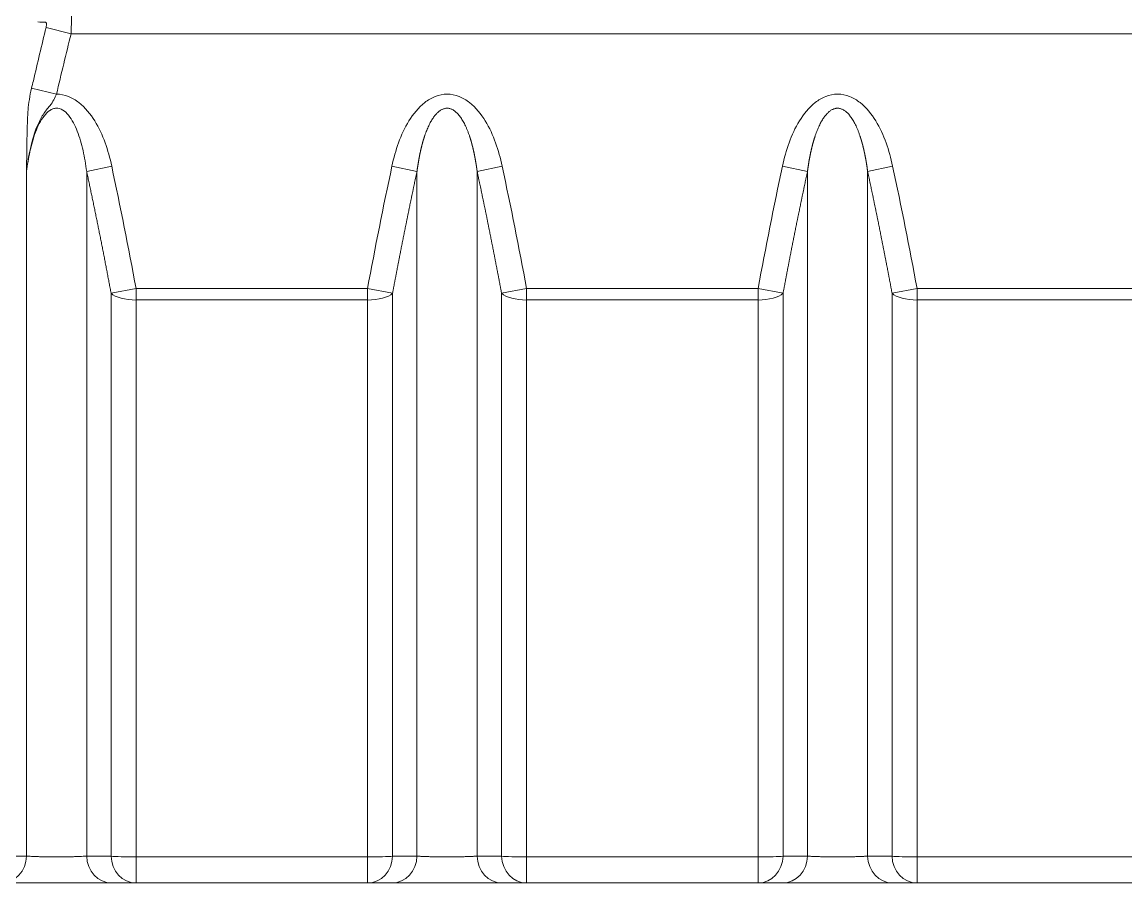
# Model space of a CAD drawing. Header units: millimetres. Extents: x 4664 to 8864, y -38 to 2932.
# Drawn here: x 5181.1 to 5286.5, y 1173.8 to 1256 of the extents above; entities that cross this region are included whole.
import ezdxf

# ---------------------------------------------------------------- set-up
doc = ezdxf.new("R2010")
doc.units = ezdxf.units.MM

msp = doc.modelspace()

# ---------------------------------------------------------------- linework, layer by layer
at = {"lineweight": 5}
for p, q in [((5185.79, 1254.92), (5183.4, 1255.51)), ((5185.79, 1254.92), (5481.4, 1254.92)), ((5184.4, 1249.15), (5182.01, 1249.71)), ((5187.28, 1241.77), (5189.67, 1242.28)), ((5218.83, 1241.77), (5216.44, 1242.28)), ((5224.58, 1241.77), (5226.96, 1242.28)), ((5256.13, 1241.77), (5253.74, 1242.28)), ((5261.87, 1241.77), (5264.26, 1242.28)), ((5181.53, 1241.77), (5181.53, 1176.34)), ((5187.28, 1241.77), (5187.28, 1176.34)), ((5218.83, 1241.77), (5218.83, 1176.34)), ((5224.58, 1241.77), (5224.58, 1176.34)), ((5256.13, 1241.77), (5256.13, 1176.34)), ((5261.87, 1241.77), (5261.87, 1176.34)), ((5189.61, 1230.13), (5192, 1230.57)), ((5192, 1230.57), (5214.11, 1230.57)), ((5192, 1173.77), (5192, 1230.57)), ((5216.5, 1230.13), (5214.11, 1230.57)), ((5214.11, 1173.77), (5214.11, 1230.57)), ((5226.91, 1230.13), (5229.3, 1230.57)), ((5229.3, 1230.57), (5251.41, 1230.57)), ((5229.3, 1173.77), (5229.3, 1230.57)), ((5253.8, 1230.13), (5251.41, 1230.57)), ((5251.41, 1173.77), (5251.41, 1230.57)), ((5264.2, 1230.13), (5266.59, 1230.57)), ((5266.59, 1230.57), (5288.7, 1230.57)), ((5266.59, 1173.77), (5266.59, 1230.57)), ((5189.61, 1230.13), (5189.61, 1176.33)), ((5214.11, 1229.48), (5192, 1229.48)), ((5216.5, 1230.13), (5216.5, 1176.33)), ((5226.91, 1176.33), (5226.91, 1230.13)), ((5251.41, 1229.48), (5229.3, 1229.48)), ((5253.8, 1230.13), (5253.8, 1176.33)), ((5264.2, 1176.33), (5264.2, 1230.13)), ((5288.7, 1229.48), (5266.59, 1229.48)), ((5192, 1176.26), (5214.11, 1176.26)), ((5229.3, 1176.26), (5251.41, 1176.26)), ((5266.59, 1176.26), (5288.7, 1176.26)), ((5107.64, 1173.77), (5559.55, 1173.77))]:
    msp.add_line(p, q, dxfattribs=at)
for centre, major_axis, ratio, start_param, end_param in [((5192, 1230.57), (2.61, 0), 0.419004, 3.557424, 4.712389), ((5214.11, 1230.57), (-2.61, 0), 0.419004, 1.570796, 2.725761), ((5229.3, 1230.57), (-2.61, 0), 0.419004, 0.415831, 1.570796), ((5251.41, 1230.57), (-2.61, 0), 0.419004, 1.570796, 2.725761), ((5266.59, 1230.57), (-2.61, 0), 0.419004, 0.415831, 1.570796), ((5179.14, 1176.38), (0, 2.61), 0.914939, 3.141593, 4.693784), ((5189.67, 1176.38), (0, 2.61), 0.914939, 1.589402, 3.141593), ((5192, 1176.38), (2.61, 0), 0.047721, 3.557424, 4.712389), ((5192, 1176.38), (0, 2.61), 0.914951, 1.590075, 3.141593), ((5214.11, 1176.38), (-2.61, 0), 0.047721, 1.570796, 2.725761), ((5214.11, 1176.38), (0, 2.61), 0.914951, 3.141593, 4.693111), ((5216.44, 1176.38), (0, 2.61), 0.914939, 3.141593, 4.693784), ((5226.96, 1176.38), (0, 2.61), 0.914939, 1.589402, 3.141593), ((5229.3, 1176.38), (-2.61, 0), 0.047721, 0.415831, 1.570796), ((5229.3, 1176.38), (0, 2.61), 0.914951, 1.590075, 3.141593), ((5251.41, 1176.38), (-2.61, 0), 0.047721, 1.570796, 2.725761), ((5251.41, 1176.38), (0, 2.61), 0.914951, 3.141593, 4.693111), ((5253.74, 1176.38), (0, 2.61), 0.914939, 3.141593, 4.693784), ((5264.26, 1176.38), (0, 2.61), 0.914939, 1.589402, 3.141593), ((5266.59, 1176.38), (-2.61, 0), 0.047721, 0.415831, 1.570796), ((5266.59, 1176.38), (0, 2.61), 0.914951, 1.590075, 3.141593)]:
    msp.add_ellipse(centre, major_axis=major_axis, ratio=ratio, start_param=start_param, end_param=end_param, dxfattribs=at)
for points, knots in [([(5185.79, 1254.92), (5185.81, 1255.33), (5185.82, 1255.75), (5185.83, 1256.51), (5185.83, 1256.87), (5185.82, 1257.31), (5185.82, 1257.44), (5185.81, 1257.66), (5185.8, 1257.76), (5185.77, 1257.98), (5185.75, 1258.06), (5185.73, 1258.06)], [0, 0, 0, 0, 0.25, 0.25, 0.5, 0.5, 0.625, 0.625, 0.75, 0.75, 1, 1, 1, 1]), ([(5183.34, 1256.04), (5183.36, 1256.04), (5183.38, 1256.03), (5183.41, 1255.99), (5183.42, 1255.96), (5183.44, 1255.89), (5183.44, 1255.84), (5183.44, 1255.75), (5183.43, 1255.7), (5183.42, 1255.6), (5183.41, 1255.56), (5183.4, 1255.51)], [0, 0, 0, 0, 0.217759, 0.217759, 0.436972, 0.436972, 0.642727, 0.642727, 0.837259, 0.837259, 1, 1, 1, 1]), ([(5183.4, 1255.51), (5182.99, 1253.82), (5182.58, 1252.13), (5182.13, 1250.19), (5182.07, 1249.95), (5182.01, 1249.71)], [0, 0, 0, 0, 0.875371, 0.875371, 1, 1, 1, 1]), ([(5182.01, 1249.71), (5181.93, 1249.35), (5181.86, 1249), (5181.75, 1248.3), (5181.71, 1247.95), (5181.67, 1247.44), (5181.66, 1247.27), (5181.64, 1246.94), (5181.63, 1246.77), (5181.61, 1246.28), (5181.6, 1245.96), (5181.58, 1244.99), (5181.57, 1244.35), (5181.55, 1243.06), (5181.54, 1242.41), (5181.53, 1241.77)], [0, 0, 0, 0, 0.125, 0.125, 0.25, 0.25, 0.3125, 0.3125, 0.375, 0.375, 0.5, 0.5, 0.75, 0.75, 1, 1, 1, 1]), ([(5181.53, 1241.77), (5181.62, 1242.5), (5181.74, 1243.24), (5182.07, 1244.7), (5182.28, 1245.44), (5182.73, 1246.51), (5182.91, 1246.86), (5183.22, 1247.35), (5183.33, 1247.5), (5183.55, 1247.78), (5183.66, 1247.91), (5183.93, 1248.25), (5184.04, 1248.43), (5184.24, 1248.79), (5184.32, 1248.97), (5184.4, 1249.15)], [0, 0, 0, 0, 0.25, 0.25, 0.5, 0.5, 0.625, 0.625, 0.6875, 0.6875, 0.75, 0.75, 0.875, 0.875, 1, 1, 1, 1]), ([(5189.67, 1242.28), (5189.51, 1243.03), (5189.3, 1243.78), (5188.78, 1245.23), (5188.45, 1245.94), (5187.65, 1247.25), (5187.15, 1247.87), (5186.24, 1248.58), (5185.9, 1248.79), (5185.18, 1249.07), (5184.79, 1249.15), (5184.4, 1249.15)], [0, 0, 0, 0, 0.25, 0.25, 0.5, 0.5, 0.75, 0.75, 0.875, 0.875, 1, 1, 1, 1]), ([(5216.44, 1242.28), (5216.6, 1243.03), (5216.81, 1243.78), (5217.33, 1245.23), (5217.66, 1245.94), (5218.46, 1247.25), (5218.96, 1247.87), (5219.87, 1248.59), (5220.21, 1248.79), (5220.94, 1249.07), (5221.33, 1249.15), (5222.1, 1249.15), (5222.49, 1249.07), (5223.21, 1248.78), (5223.55, 1248.58), (5224.45, 1247.87), (5224.95, 1247.25), (5225.76, 1245.93), (5226.08, 1245.22), (5226.6, 1243.77), (5226.8, 1243.03), (5226.96, 1242.28)], [0, 0, 0, 0, 0.125, 0.125, 0.25, 0.25, 0.375, 0.375, 0.4375, 0.4375, 0.5, 0.5, 0.5625, 0.5625, 0.625, 0.625, 0.75, 0.75, 0.875, 0.875, 1, 1, 1, 1]), ([(5253.74, 1242.28), (5253.9, 1243.03), (5254.1, 1243.78), (5254.63, 1245.23), (5254.95, 1245.94), (5255.76, 1247.25), (5256.26, 1247.87), (5257.17, 1248.59), (5257.51, 1248.79), (5258.23, 1249.07), (5258.62, 1249.15), (5259.4, 1249.15), (5259.79, 1249.07), (5260.51, 1248.78), (5260.85, 1248.58), (5261.75, 1247.87), (5262.24, 1247.25), (5263.05, 1245.93), (5263.37, 1245.22), (5263.9, 1243.77), (5264.1, 1243.03), (5264.26, 1242.28)], [0, 0, 0, 0, 0.125, 0.125, 0.25, 0.25, 0.375, 0.375, 0.4375, 0.4375, 0.5, 0.5, 0.5625, 0.5625, 0.625, 0.625, 0.75, 0.75, 0.875, 0.875, 1, 1, 1, 1]), ([(5181.53, 1241.77), (5181.62, 1242.41), (5181.72, 1243.04), (5181.93, 1243.97), (5182.01, 1244.29), (5182.18, 1244.91), (5182.28, 1245.22), (5182.5, 1245.8), (5182.62, 1246.08), (5182.89, 1246.61), (5183.04, 1246.85), (5183.37, 1247.27), (5183.55, 1247.46), (5183.85, 1247.65), (5183.95, 1247.7), (5184.16, 1247.78), (5184.26, 1247.8), (5184.58, 1247.81), (5184.8, 1247.75), (5185.2, 1247.51), (5185.38, 1247.34), (5185.72, 1246.92), (5185.87, 1246.68), (5186.15, 1246.17), (5186.27, 1245.89), (5186.61, 1245.02), (5186.79, 1244.4), (5187.08, 1243.11), (5187.19, 1242.45), (5187.28, 1241.77)], [0, 0, 0, 0, 0.119753, 0.119753, 0.182628, 0.182628, 0.245503, 0.245503, 0.308377, 0.308377, 0.371252, 0.371252, 0.434127, 0.434127, 0.465564, 0.465564, 0.497002, 0.497002, 0.559876, 0.559876, 0.622751, 0.622751, 0.685626, 0.685626, 0.748501, 0.748501, 0.87425, 0.87425, 1, 1, 1, 1]), ([(5224.58, 1241.77), (5224.57, 1241.78), (5224.57, 1241.8), (5224.57, 1241.84), (5224.56, 1241.87), (5224.56, 1241.91), (5224.55, 1241.94), (5224.55, 1241.98), (5224.54, 1242.01), (5224.54, 1242.05), (5224.53, 1242.08), (5224.53, 1242.11), (5224.52, 1242.15), (5224.52, 1242.18), (5224.51, 1242.22), (5224.51, 1242.25), (5224.5, 1242.28), (5224.5, 1242.32), (5224.49, 1242.35), (5224.49, 1242.38), (5224.48, 1242.42), (5224.48, 1242.45), (5224.47, 1242.48), (5224.47, 1242.51), (5224.46, 1242.55), (5224.46, 1242.58), (5224.45, 1242.61), (5224.45, 1242.65), (5224.44, 1242.68), (5224.43, 1242.71), (5224.43, 1242.74), (5224.42, 1242.77), (5224.42, 1242.81), (5224.41, 1242.84), (5224.41, 1242.87), (5224.4, 1242.9), (5224.4, 1242.93), (5224.39, 1242.96), (5224.38, 1243), (5224.38, 1243.03), (5224.37, 1243.06), (5224.37, 1243.09), (5224.36, 1243.12), (5224.35, 1243.15), (5224.35, 1243.18), (5224.34, 1243.21), (5224.34, 1243.24), (5224.33, 1243.27), (5224.32, 1243.3), (5224.32, 1243.33), (5224.31, 1243.36), (5224.31, 1243.39), (5224.3, 1243.42), (5224.29, 1243.45), (5224.29, 1243.48), (5224.28, 1243.51), (5224.28, 1243.54), (5224.27, 1243.57), (5224.26, 1243.6), (5224.26, 1243.63), (5224.25, 1243.66), (5224.24, 1243.69), (5224.24, 1243.71), (5224.23, 1243.74), (5224.23, 1243.77), (5224.22, 1243.8), (5224.21, 1243.83), (5224.21, 1243.86), (5224.2, 1243.88), (5224.19, 1243.91), (5224.19, 1243.94), (5224.18, 1243.97), (5224.17, 1244), (5224.17, 1244.02), (5224.16, 1244.05), (5224.15, 1244.08), (5224.15, 1244.1), (5224.14, 1244.13), (5224.13, 1244.16), (5224.13, 1244.19), (5224.12, 1244.21), (5224.11, 1244.24), (5224.11, 1244.27), (5224.1, 1244.29), (5224.09, 1244.32), (5224.08, 1244.34), (5224.08, 1244.37), (5224.07, 1244.4), (5224.06, 1244.42), (5224.06, 1244.45), (5224.05, 1244.47), (5224.04, 1244.5), (5224.04, 1244.53), (5224.03, 1244.55), (5224.02, 1244.58), (5224.01, 1244.6), (5224.01, 1244.63), (5224, 1244.65), (5223.99, 1244.68), (5223.99, 1244.7), (5223.98, 1244.73), (5223.97, 1244.75), (5223.96, 1244.77), (5223.96, 1244.8), (5223.95, 1244.82), (5223.94, 1244.85), (5223.93, 1244.87), (5223.93, 1244.89), (5223.92, 1244.92), (5223.91, 1244.94), (5223.91, 1244.97), (5223.9, 1244.99), (5223.89, 1245.01), (5223.88, 1245.04), (5223.88, 1245.06), (5223.87, 1245.08), (5223.86, 1245.1), (5223.85, 1245.13), (5223.85, 1245.15), (5223.84, 1245.17), (5223.8, 1245.28), (5223.73, 1245.47), (5223.63, 1245.74), (5223.52, 1245.99), (5223.42, 1246.22), (5223.3, 1246.44), (5223.19, 1246.64), (5223.07, 1246.83), (5222.95, 1246.99), (5222.83, 1247.15), (5222.71, 1247.29), (5222.59, 1247.41), (5222.46, 1247.51), (5222.34, 1247.6), (5222.21, 1247.68), (5222.08, 1247.73), (5221.96, 1247.77), (5221.83, 1247.8), (5221.7, 1247.81), (5221.59, 1247.8), (5221.47, 1247.78), (5221.36, 1247.74), (5221.24, 1247.7), (5221.13, 1247.64), (5221.01, 1247.57), (5220.9, 1247.48), (5220.79, 1247.38), (5220.68, 1247.27), (5220.57, 1247.15), (5220.46, 1247.01), (5220.36, 1246.86), (5220.25, 1246.7), (5220.15, 1246.52), (5220.05, 1246.33), (5219.95, 1246.13), (5219.85, 1245.91), (5219.75, 1245.69), (5219.66, 1245.45), (5219.6, 1245.27), (5219.56, 1245.16), (5219.55, 1245.11), (5219.53, 1245.07), (5219.52, 1245.03), (5219.51, 1244.99), (5219.49, 1244.95), (5219.48, 1244.91), (5219.47, 1244.86), (5219.45, 1244.82), (5219.44, 1244.77), (5219.43, 1244.73), (5219.42, 1244.69), (5219.4, 1244.64), (5219.39, 1244.6), (5219.38, 1244.55), (5219.36, 1244.51), (5219.35, 1244.46), (5219.34, 1244.41), (5219.33, 1244.37), (5219.31, 1244.32), (5219.3, 1244.27), (5219.29, 1244.22), (5219.28, 1244.17), (5219.26, 1244.13), (5219.25, 1244.08), (5219.24, 1244.03), (5219.23, 1243.98), (5219.22, 1243.93), (5219.2, 1243.88), (5219.19, 1243.83), (5219.18, 1243.78), (5219.17, 1243.72), (5219.16, 1243.67), (5219.15, 1243.62), (5219.14, 1243.57), (5219.12, 1243.51), (5219.11, 1243.46), (5219.1, 1243.41), (5219.09, 1243.35), (5219.08, 1243.3), (5219.07, 1243.24), (5219.06, 1243.19), (5219.05, 1243.13), (5219.04, 1243.08), (5219.03, 1243.02), (5219.02, 1242.97), (5219.01, 1242.91), (5219, 1242.85), (5218.99, 1242.8), (5218.98, 1242.74), (5218.97, 1242.68), (5218.96, 1242.62), (5218.95, 1242.56), (5218.94, 1242.5), (5218.93, 1242.44), (5218.92, 1242.38), (5218.91, 1242.32), (5218.9, 1242.26), (5218.89, 1242.2), (5218.88, 1242.14), (5218.87, 1242.08), (5218.86, 1242.02), (5218.85, 1241.96), (5218.85, 1241.89), (5218.84, 1241.83), (5218.83, 1241.79), (5218.83, 1241.77)], [0, 0, 0, 0, 0.002514, 0.005021, 0.00752, 0.010013, 0.012498, 0.014977, 0.017448, 0.019913, 0.02237, 0.02482, 0.027263, 0.029699, 0.032128, 0.03455, 0.036964, 0.039372, 0.041773, 0.044166, 0.046552, 0.048932, 0.051304, 0.053669, 0.056027, 0.058378, 0.060722, 0.063059, 0.065389, 0.067711, 0.070027, 0.072336, 0.074637, 0.076931, 0.079219, 0.081499, 0.083772, 0.086038, 0.088297, 0.090549, 0.092794, 0.095031, 0.097262, 0.099486, 0.101702, 0.103912, 0.106114, 0.108309, 0.110498, 0.112679, 0.114853, 0.11702, 0.11918, 0.121333, 0.123478, 0.125617, 0.127749, 0.129873, 0.131991, 0.134101, 0.136205, 0.138301, 0.14039, 0.142473, 0.144548, 0.146616, 0.148677, 0.150731, 0.152778, 0.154818, 0.15685, 0.158876, 0.160895, 0.162906, 0.164911, 0.166909, 0.168899, 0.170883, 0.172859, 0.174828, 0.176791, 0.178746, 0.180694, 0.182635, 0.18457, 0.186497, 0.188417, 0.19033, 0.192236, 0.194135, 0.196027, 0.197912, 0.19979, 0.201661, 0.203525, 0.205382, 0.207231, 0.209074, 0.21091, 0.212739, 0.214561, 0.216376, 0.218183, 0.219984, 0.221778, 0.223565, 0.225345, 0.227118, 0.228883, 0.230642, 0.232394, 0.234139, 0.235877, 0.237608, 0.239332, 0.241049, 0.242759, 0.244462, 0.246158, 0.247847, 0.249529, 0.270675, 0.290846, 0.310051, 0.328303, 0.345614, 0.362001, 0.377483, 0.392086, 0.405836, 0.41877, 0.430929, 0.442364, 0.453136, 0.463321, 0.473004, 0.48229, 0.491292, 0.50014, 0.50808, 0.516138, 0.524408, 0.532974, 0.541916, 0.5513, 0.561186, 0.571624, 0.582656, 0.594318, 0.60664, 0.619647, 0.633362, 0.647801, 0.66298, 0.678912, 0.695608, 0.713077, 0.731328, 0.750365, 0.753403, 0.756464, 0.759548, 0.762654, 0.765783, 0.768934, 0.772108, 0.775306, 0.778525, 0.781768, 0.785034, 0.788322, 0.791633, 0.794967, 0.798324, 0.801703, 0.805106, 0.808531, 0.81198, 0.815451, 0.818945, 0.822462, 0.826003, 0.829566, 0.833151, 0.83676, 0.840392, 0.844047, 0.847725, 0.851426, 0.85515, 0.858897, 0.862666, 0.866459, 0.870275, 0.874114, 0.877976, 0.881861, 0.885769, 0.8897, 0.893654, 0.897631, 0.901631, 0.905654, 0.909701, 0.91377, 0.917862, 0.921978, 0.926116, 0.930278, 0.934462, 0.93867, 0.942901, 0.947155, 0.951432, 0.955732, 0.960055, 0.964401, 0.96877, 0.973162, 0.977577, 0.982016, 0.986477, 0.990962, 0.995469, 1, 1, 1, 1]), ([(5261.87, 1241.77), (5261.87, 1241.78), (5261.87, 1241.8), (5261.86, 1241.84), (5261.86, 1241.87), (5261.85, 1241.91), (5261.85, 1241.94), (5261.84, 1241.98), (5261.84, 1242.01), (5261.84, 1242.05), (5261.83, 1242.08), (5261.83, 1242.11), (5261.82, 1242.15), (5261.82, 1242.18), (5261.81, 1242.22), (5261.81, 1242.25), (5261.8, 1242.28), (5261.8, 1242.32), (5261.79, 1242.35), (5261.78, 1242.38), (5261.78, 1242.42), (5261.77, 1242.45), (5261.77, 1242.48), (5261.76, 1242.51), (5261.76, 1242.55), (5261.75, 1242.58), (5261.75, 1242.61), (5261.74, 1242.65), (5261.74, 1242.68), (5261.73, 1242.71), (5261.73, 1242.74), (5261.72, 1242.77), (5261.72, 1242.81), (5261.71, 1242.84), (5261.7, 1242.87), (5261.7, 1242.9), (5261.69, 1242.93), (5261.69, 1242.96), (5261.68, 1243), (5261.68, 1243.03), (5261.67, 1243.06), (5261.66, 1243.09), (5261.66, 1243.12), (5261.65, 1243.15), (5261.65, 1243.18), (5261.64, 1243.21), (5261.63, 1243.24), (5261.63, 1243.27), (5261.62, 1243.3), (5261.62, 1243.33), (5261.61, 1243.36), (5261.6, 1243.39), (5261.6, 1243.42), (5261.59, 1243.45), (5261.59, 1243.48), (5261.58, 1243.51), (5261.57, 1243.54), (5261.57, 1243.57), (5261.56, 1243.6), (5261.55, 1243.63), (5261.55, 1243.66), (5261.54, 1243.69), (5261.54, 1243.71), (5261.53, 1243.74), (5261.52, 1243.77), (5261.52, 1243.8), (5261.51, 1243.83), (5261.5, 1243.86), (5261.5, 1243.88), (5261.49, 1243.91), (5261.48, 1243.94), (5261.48, 1243.97), (5261.47, 1244), (5261.46, 1244.02), (5261.46, 1244.05), (5261.45, 1244.08), (5261.44, 1244.1), (5261.44, 1244.13), (5261.43, 1244.16), (5261.42, 1244.19), (5261.42, 1244.21), (5261.41, 1244.24), (5261.4, 1244.27), (5261.4, 1244.29), (5261.39, 1244.32), (5261.38, 1244.34), (5261.37, 1244.37), (5261.37, 1244.4), (5261.36, 1244.42), (5261.35, 1244.45), (5261.35, 1244.47), (5261.34, 1244.5), (5261.33, 1244.53), (5261.33, 1244.55), (5261.32, 1244.58), (5261.31, 1244.6), (5261.3, 1244.63), (5261.3, 1244.65), (5261.29, 1244.68), (5261.28, 1244.7), (5261.28, 1244.73), (5261.27, 1244.75), (5261.26, 1244.77), (5261.25, 1244.8), (5261.25, 1244.82), (5261.24, 1244.85), (5261.23, 1244.87), (5261.22, 1244.89), (5261.22, 1244.92), (5261.21, 1244.94), (5261.2, 1244.97), (5261.19, 1244.99), (5261.19, 1245.01), (5261.18, 1245.04), (5261.17, 1245.06), (5261.17, 1245.08), (5261.16, 1245.1), (5261.15, 1245.13), (5261.14, 1245.15), (5261.13, 1245.17), (5261.1, 1245.28), (5261.03, 1245.47), (5260.93, 1245.74), (5260.82, 1245.99), (5260.71, 1246.22), (5260.6, 1246.44), (5260.49, 1246.64), (5260.37, 1246.83), (5260.25, 1246.99), (5260.13, 1247.15), (5260.01, 1247.29), (5259.89, 1247.41), (5259.76, 1247.51), (5259.64, 1247.6), (5259.51, 1247.68), (5259.38, 1247.73), (5259.25, 1247.77), (5259.13, 1247.8), (5259, 1247.81), (5258.88, 1247.8), (5258.77, 1247.78), (5258.65, 1247.74), (5258.54, 1247.7), (5258.43, 1247.64), (5258.31, 1247.57), (5258.2, 1247.48), (5258.09, 1247.38), (5257.98, 1247.27), (5257.87, 1247.15), (5257.76, 1247.01), (5257.65, 1246.86), (5257.55, 1246.7), (5257.44, 1246.52), (5257.34, 1246.33), (5257.24, 1246.13), (5257.15, 1245.91), (5257.05, 1245.69), (5256.96, 1245.45), (5256.9, 1245.27), (5256.86, 1245.16), (5256.85, 1245.11), (5256.83, 1245.07), (5256.82, 1245.03), (5256.81, 1244.99), (5256.79, 1244.95), (5256.78, 1244.91), (5256.77, 1244.86), (5256.75, 1244.82), (5256.74, 1244.77), (5256.73, 1244.73), (5256.71, 1244.69), (5256.7, 1244.64), (5256.69, 1244.6), (5256.67, 1244.55), (5256.66, 1244.51), (5256.65, 1244.46), (5256.64, 1244.41), (5256.62, 1244.37), (5256.61, 1244.32), (5256.6, 1244.27), (5256.59, 1244.22), (5256.57, 1244.17), (5256.56, 1244.13), (5256.55, 1244.08), (5256.54, 1244.03), (5256.53, 1243.98), (5256.51, 1243.93), (5256.5, 1243.88), (5256.49, 1243.83), (5256.48, 1243.78), (5256.47, 1243.72), (5256.46, 1243.67), (5256.44, 1243.62), (5256.43, 1243.57), (5256.42, 1243.51), (5256.41, 1243.46), (5256.4, 1243.41), (5256.39, 1243.35), (5256.38, 1243.3), (5256.37, 1243.24), (5256.36, 1243.19), (5256.34, 1243.13), (5256.33, 1243.08), (5256.32, 1243.02), (5256.31, 1242.97), (5256.3, 1242.91), (5256.29, 1242.85), (5256.28, 1242.8), (5256.27, 1242.74), (5256.26, 1242.68), (5256.25, 1242.62), (5256.24, 1242.56), (5256.23, 1242.5), (5256.22, 1242.44), (5256.22, 1242.38), (5256.21, 1242.32), (5256.2, 1242.26), (5256.19, 1242.2), (5256.18, 1242.14), (5256.17, 1242.08), (5256.16, 1242.02), (5256.15, 1241.96), (5256.14, 1241.89), (5256.14, 1241.83), (5256.13, 1241.79), (5256.13, 1241.77)], [0, 0, 0, 0, 0.002514, 0.005021, 0.00752, 0.010013, 0.012498, 0.014977, 0.017448, 0.019913, 0.02237, 0.02482, 0.027263, 0.029699, 0.032128, 0.03455, 0.036964, 0.039372, 0.041773, 0.044166, 0.046552, 0.048932, 0.051304, 0.053669, 0.056027, 0.058378, 0.060722, 0.063059, 0.065389, 0.067711, 0.070027, 0.072336, 0.074637, 0.076931, 0.079219, 0.081499, 0.083772, 0.086038, 0.088297, 0.090549, 0.092794, 0.095031, 0.097262, 0.099486, 0.101702, 0.103912, 0.106114, 0.108309, 0.110498, 0.112679, 0.114853, 0.11702, 0.11918, 0.121333, 0.123478, 0.125617, 0.127749, 0.129873, 0.131991, 0.134101, 0.136205, 0.138301, 0.14039, 0.142473, 0.144548, 0.146616, 0.148677, 0.150731, 0.152778, 0.154818, 0.15685, 0.158876, 0.160895, 0.162906, 0.164911, 0.166909, 0.168899, 0.170883, 0.172859, 0.174828, 0.176791, 0.178746, 0.180694, 0.182635, 0.18457, 0.186497, 0.188417, 0.19033, 0.192236, 0.194135, 0.196027, 0.197912, 0.19979, 0.201661, 0.203525, 0.205382, 0.207231, 0.209074, 0.21091, 0.212739, 0.214561, 0.216376, 0.218183, 0.219984, 0.221778, 0.223565, 0.225345, 0.227118, 0.228883, 0.230642, 0.232394, 0.234139, 0.235877, 0.237608, 0.239332, 0.241049, 0.242759, 0.244462, 0.246158, 0.247847, 0.249529, 0.270675, 0.290846, 0.310051, 0.328303, 0.345614, 0.362001, 0.377483, 0.392086, 0.405836, 0.41877, 0.430929, 0.442364, 0.453136, 0.463321, 0.473004, 0.48229, 0.491292, 0.50014, 0.50808, 0.516138, 0.524408, 0.532974, 0.541916, 0.5513, 0.561186, 0.571624, 0.582656, 0.594318, 0.60664, 0.619647, 0.633362, 0.647801, 0.66298, 0.678912, 0.695608, 0.713077, 0.731328, 0.750365, 0.753403, 0.756464, 0.759548, 0.762654, 0.765783, 0.768934, 0.772108, 0.775306, 0.778525, 0.781768, 0.785034, 0.788322, 0.791633, 0.794967, 0.798324, 0.801703, 0.805106, 0.808531, 0.81198, 0.815451, 0.818945, 0.822462, 0.826003, 0.829566, 0.833151, 0.83676, 0.840392, 0.844047, 0.847725, 0.851426, 0.85515, 0.858897, 0.862666, 0.866459, 0.870275, 0.874114, 0.877976, 0.881861, 0.885769, 0.8897, 0.893654, 0.897631, 0.901631, 0.905654, 0.909701, 0.91377, 0.917862, 0.921978, 0.926116, 0.930278, 0.934462, 0.93867, 0.942901, 0.947155, 0.951432, 0.955732, 0.960055, 0.964401, 0.96877, 0.973162, 0.977577, 0.982016, 0.986477, 0.990962, 0.995469, 1, 1, 1, 1]), ([(5218.83, 1241.77), (5218.82, 1241.72), (5218.8, 1241.63), (5218.77, 1241.49), (5218.74, 1241.35), (5218.71, 1241.21), (5218.68, 1241.08), (5218.65, 1240.94), (5218.62, 1240.8), (5218.59, 1240.66), (5218.57, 1240.52), (5218.54, 1240.39), (5218.51, 1240.25), (5218.48, 1240.11), (5218.45, 1239.97), (5218.42, 1239.83), (5218.39, 1239.7), (5218.36, 1239.56), (5218.33, 1239.42), (5218.31, 1239.28), (5218.28, 1239.14), (5218.25, 1239.01), (5218.22, 1238.87), (5218.19, 1238.73), (5218.16, 1238.59), (5218.13, 1238.46), (5218.11, 1238.32), (5218.08, 1238.18), (5218.05, 1238.04), (5218.02, 1237.91), (5217.99, 1237.77), (5217.96, 1237.63), (5217.94, 1237.5), (5217.91, 1237.36), (5217.88, 1237.22), (5217.85, 1237.08), (5217.83, 1236.95), (5217.8, 1236.81), (5217.77, 1236.67), (5217.74, 1236.54), (5217.71, 1236.4), (5217.69, 1236.26), (5217.66, 1236.12), (5217.63, 1235.99), (5217.6, 1235.85), (5217.58, 1235.71), (5217.55, 1235.58), (5217.52, 1235.44), (5217.5, 1235.3), (5217.47, 1235.17), (5217.44, 1235.03), (5217.41, 1234.89), (5217.39, 1234.76), (5217.36, 1234.62), (5217.33, 1234.48), (5217.31, 1234.35), (5217.28, 1234.21), (5217.25, 1234.07), (5217.23, 1233.94), (5217.2, 1233.8), (5217.17, 1233.67), (5217.15, 1233.53), (5217.12, 1233.39), (5217.09, 1233.26), (5217.07, 1233.12), (5217.04, 1232.98), (5217.01, 1232.85), (5216.99, 1232.71), (5216.96, 1232.58), (5216.94, 1232.44), (5216.91, 1232.3), (5216.88, 1232.17), (5216.86, 1232.03), (5216.83, 1231.9), (5216.81, 1231.76), (5216.78, 1231.62), (5216.75, 1231.49), (5216.73, 1231.35), (5216.7, 1231.22), (5216.68, 1231.08), (5216.65, 1230.94), (5216.63, 1230.81), (5216.6, 1230.67), (5216.58, 1230.54), (5216.55, 1230.4), (5216.52, 1230.27), (5216.51, 1230.18), (5216.5, 1230.13)], [0, 0, 0, 0, 0.011921, 0.023839, 0.035752, 0.047661, 0.059566, 0.071468, 0.083365, 0.095258, 0.107147, 0.119033, 0.130914, 0.142792, 0.154665, 0.166535, 0.178401, 0.190263, 0.202121, 0.213975, 0.225826, 0.237672, 0.249515, 0.261354, 0.273189, 0.28502, 0.296847, 0.308671, 0.320491, 0.332307, 0.34412, 0.355928, 0.367733, 0.379535, 0.391332, 0.403126, 0.414916, 0.426703, 0.438486, 0.450265, 0.462041, 0.473813, 0.485581, 0.497346, 0.509107, 0.520865, 0.532619, 0.54437, 0.556117, 0.56786, 0.5796, 0.591337, 0.60307, 0.614799, 0.626525, 0.638248, 0.649967, 0.661683, 0.673395, 0.685104, 0.69681, 0.708512, 0.720211, 0.731906, 0.743598, 0.755287, 0.766972, 0.778654, 0.790333, 0.802008, 0.813681, 0.825349, 0.837015, 0.848678, 0.860337, 0.871993, 0.883646, 0.895295, 0.906942, 0.918585, 0.930225, 0.941862, 0.953496, 0.965126, 0.976754, 0.988379, 1, 1, 1, 1]), ([(5226.91, 1230.13), (5226.9, 1230.18), (5226.88, 1230.27), (5226.86, 1230.4), (5226.83, 1230.54), (5226.8, 1230.67), (5226.78, 1230.81), (5226.75, 1230.94), (5226.73, 1231.08), (5226.7, 1231.22), (5226.68, 1231.35), (5226.65, 1231.49), (5226.63, 1231.62), (5226.6, 1231.76), (5226.57, 1231.9), (5226.55, 1232.03), (5226.52, 1232.17), (5226.5, 1232.3), (5226.47, 1232.44), (5226.44, 1232.58), (5226.42, 1232.71), (5226.39, 1232.85), (5226.36, 1232.98), (5226.34, 1233.12), (5226.31, 1233.26), (5226.29, 1233.39), (5226.26, 1233.53), (5226.23, 1233.67), (5226.21, 1233.8), (5226.18, 1233.94), (5226.15, 1234.07), (5226.13, 1234.21), (5226.1, 1234.35), (5226.07, 1234.48), (5226.05, 1234.62), (5226.02, 1234.76), (5225.99, 1234.89), (5225.96, 1235.03), (5225.94, 1235.17), (5225.91, 1235.3), (5225.88, 1235.44), (5225.86, 1235.58), (5225.83, 1235.71), (5225.8, 1235.85), (5225.77, 1235.99), (5225.75, 1236.12), (5225.72, 1236.26), (5225.69, 1236.4), (5225.66, 1236.54), (5225.64, 1236.67), (5225.61, 1236.81), (5225.58, 1236.95), (5225.55, 1237.08), (5225.52, 1237.22), (5225.5, 1237.36), (5225.47, 1237.5), (5225.44, 1237.63), (5225.41, 1237.77), (5225.38, 1237.91), (5225.36, 1238.04), (5225.33, 1238.18), (5225.3, 1238.32), (5225.27, 1238.46), (5225.24, 1238.59), (5225.21, 1238.73), (5225.19, 1238.87), (5225.16, 1239.01), (5225.13, 1239.14), (5225.1, 1239.28), (5225.07, 1239.42), (5225.04, 1239.56), (5225.01, 1239.7), (5224.99, 1239.83), (5224.96, 1239.97), (5224.93, 1240.11), (5224.9, 1240.25), (5224.87, 1240.39), (5224.84, 1240.52), (5224.81, 1240.66), (5224.78, 1240.8), (5224.75, 1240.94), (5224.72, 1241.08), (5224.69, 1241.21), (5224.66, 1241.35), (5224.63, 1241.49), (5224.61, 1241.63), (5224.59, 1241.72), (5224.58, 1241.77)], [0, 0, 0, 0, 0.011621, 0.023246, 0.034874, 0.046504, 0.058138, 0.069775, 0.081415, 0.093058, 0.104705, 0.116354, 0.128007, 0.139663, 0.151322, 0.162985, 0.174651, 0.186319, 0.197992, 0.209667, 0.221346, 0.233028, 0.244713, 0.256402, 0.268094, 0.279789, 0.291488, 0.30319, 0.314896, 0.326605, 0.338317, 0.350033, 0.361752, 0.373475, 0.385201, 0.39693, 0.408663, 0.4204, 0.43214, 0.443883, 0.45563, 0.467381, 0.479135, 0.490893, 0.502654, 0.514419, 0.526187, 0.537959, 0.549735, 0.561514, 0.573297, 0.585084, 0.596874, 0.608668, 0.620465, 0.632267, 0.644072, 0.65588, 0.667693, 0.679509, 0.691329, 0.703153, 0.71498, 0.726811, 0.738646, 0.750485, 0.762328, 0.774174, 0.786025, 0.797879, 0.809737, 0.821599, 0.833465, 0.845335, 0.857208, 0.869086, 0.880967, 0.892853, 0.904742, 0.916635, 0.928532, 0.940434, 0.952339, 0.964248, 0.976161, 0.988079, 1, 1, 1, 1]), ([(5256.13, 1241.77), (5256.12, 1241.72), (5256.1, 1241.63), (5256.07, 1241.49), (5256.04, 1241.35), (5256.01, 1241.21), (5255.98, 1241.08), (5255.95, 1240.94), (5255.92, 1240.8), (5255.89, 1240.66), (5255.86, 1240.52), (5255.83, 1240.39), (5255.8, 1240.25), (5255.78, 1240.11), (5255.75, 1239.97), (5255.72, 1239.83), (5255.69, 1239.7), (5255.66, 1239.56), (5255.63, 1239.42), (5255.6, 1239.28), (5255.57, 1239.14), (5255.55, 1239.01), (5255.52, 1238.87), (5255.49, 1238.73), (5255.46, 1238.59), (5255.43, 1238.46), (5255.4, 1238.32), (5255.37, 1238.18), (5255.35, 1238.04), (5255.32, 1237.91), (5255.29, 1237.77), (5255.26, 1237.63), (5255.23, 1237.5), (5255.21, 1237.36), (5255.18, 1237.22), (5255.15, 1237.08), (5255.12, 1236.95), (5255.09, 1236.81), (5255.07, 1236.67), (5255.04, 1236.54), (5255.01, 1236.4), (5254.98, 1236.26), (5254.96, 1236.12), (5254.93, 1235.99), (5254.9, 1235.85), (5254.87, 1235.71), (5254.85, 1235.58), (5254.82, 1235.44), (5254.79, 1235.3), (5254.77, 1235.17), (5254.74, 1235.03), (5254.71, 1234.89), (5254.68, 1234.76), (5254.66, 1234.62), (5254.63, 1234.48), (5254.6, 1234.35), (5254.58, 1234.21), (5254.55, 1234.07), (5254.52, 1233.94), (5254.5, 1233.8), (5254.47, 1233.67), (5254.44, 1233.53), (5254.42, 1233.39), (5254.39, 1233.26), (5254.36, 1233.12), (5254.34, 1232.98), (5254.31, 1232.85), (5254.29, 1232.71), (5254.26, 1232.58), (5254.23, 1232.44), (5254.21, 1232.3), (5254.18, 1232.17), (5254.15, 1232.03), (5254.13, 1231.9), (5254.1, 1231.76), (5254.08, 1231.62), (5254.05, 1231.49), (5254.03, 1231.35), (5254, 1231.22), (5253.97, 1231.08), (5253.95, 1230.94), (5253.92, 1230.81), (5253.9, 1230.67), (5253.87, 1230.54), (5253.85, 1230.4), (5253.82, 1230.27), (5253.8, 1230.18), (5253.8, 1230.13)], [0, 0, 0, 0, 0.011921, 0.023839, 0.035752, 0.047661, 0.059566, 0.071468, 0.083365, 0.095258, 0.107147, 0.119033, 0.130914, 0.142792, 0.154665, 0.166535, 0.178401, 0.190263, 0.202121, 0.213975, 0.225826, 0.237672, 0.249515, 0.261354, 0.273189, 0.28502, 0.296847, 0.308671, 0.320491, 0.332307, 0.34412, 0.355928, 0.367733, 0.379535, 0.391332, 0.403126, 0.414916, 0.426703, 0.438486, 0.450265, 0.462041, 0.473813, 0.485581, 0.497346, 0.509107, 0.520865, 0.532619, 0.54437, 0.556117, 0.56786, 0.5796, 0.591337, 0.60307, 0.614799, 0.626525, 0.638248, 0.649967, 0.661683, 0.673395, 0.685104, 0.69681, 0.708512, 0.720211, 0.731906, 0.743598, 0.755287, 0.766972, 0.778654, 0.790333, 0.802008, 0.813681, 0.825349, 0.837015, 0.848678, 0.860337, 0.871993, 0.883646, 0.895295, 0.906942, 0.918585, 0.930225, 0.941862, 0.953496, 0.965126, 0.976754, 0.988379, 1, 1, 1, 1]), ([(5264.2, 1230.13), (5264.19, 1230.18), (5264.18, 1230.27), (5264.15, 1230.4), (5264.13, 1230.54), (5264.1, 1230.67), (5264.08, 1230.81), (5264.05, 1230.94), (5264.03, 1231.08), (5264, 1231.22), (5263.97, 1231.35), (5263.95, 1231.49), (5263.92, 1231.62), (5263.9, 1231.76), (5263.87, 1231.9), (5263.84, 1232.03), (5263.82, 1232.17), (5263.79, 1232.3), (5263.77, 1232.44), (5263.74, 1232.58), (5263.71, 1232.71), (5263.69, 1232.85), (5263.66, 1232.98), (5263.64, 1233.12), (5263.61, 1233.26), (5263.58, 1233.39), (5263.56, 1233.53), (5263.53, 1233.67), (5263.5, 1233.8), (5263.48, 1233.94), (5263.45, 1234.07), (5263.42, 1234.21), (5263.4, 1234.35), (5263.37, 1234.48), (5263.34, 1234.62), (5263.32, 1234.76), (5263.29, 1234.89), (5263.26, 1235.03), (5263.23, 1235.17), (5263.21, 1235.3), (5263.18, 1235.44), (5263.15, 1235.58), (5263.13, 1235.71), (5263.1, 1235.85), (5263.07, 1235.99), (5263.04, 1236.12), (5263.02, 1236.26), (5262.99, 1236.4), (5262.96, 1236.54), (5262.93, 1236.67), (5262.91, 1236.81), (5262.88, 1236.95), (5262.85, 1237.08), (5262.82, 1237.22), (5262.79, 1237.36), (5262.77, 1237.5), (5262.74, 1237.63), (5262.71, 1237.77), (5262.68, 1237.91), (5262.65, 1238.04), (5262.63, 1238.18), (5262.6, 1238.32), (5262.57, 1238.46), (5262.54, 1238.59), (5262.51, 1238.73), (5262.48, 1238.87), (5262.45, 1239.01), (5262.43, 1239.14), (5262.4, 1239.28), (5262.37, 1239.42), (5262.34, 1239.56), (5262.31, 1239.7), (5262.28, 1239.83), (5262.25, 1239.97), (5262.22, 1240.11), (5262.2, 1240.25), (5262.17, 1240.39), (5262.14, 1240.52), (5262.11, 1240.66), (5262.08, 1240.8), (5262.05, 1240.94), (5262.02, 1241.08), (5261.99, 1241.21), (5261.96, 1241.35), (5261.93, 1241.49), (5261.9, 1241.63), (5261.88, 1241.72), (5261.87, 1241.77)], [0, 0, 0, 0, 0.011621, 0.023246, 0.034874, 0.046504, 0.058138, 0.069775, 0.081415, 0.093058, 0.104705, 0.116354, 0.128007, 0.139663, 0.151322, 0.162985, 0.174651, 0.186319, 0.197992, 0.209667, 0.221346, 0.233028, 0.244713, 0.256402, 0.268094, 0.279789, 0.291488, 0.30319, 0.314896, 0.326605, 0.338317, 0.350033, 0.361752, 0.373475, 0.385201, 0.39693, 0.408663, 0.4204, 0.43214, 0.443883, 0.45563, 0.467381, 0.479135, 0.490893, 0.502654, 0.514419, 0.526187, 0.537959, 0.549735, 0.561514, 0.573297, 0.585084, 0.596874, 0.608668, 0.620465, 0.632267, 0.644072, 0.65588, 0.667693, 0.679509, 0.691329, 0.703153, 0.71498, 0.726811, 0.738646, 0.750485, 0.762328, 0.774174, 0.786025, 0.797879, 0.809737, 0.821599, 0.833465, 0.845335, 0.857208, 0.869086, 0.880967, 0.892853, 0.904742, 0.916635, 0.928532, 0.940434, 0.952339, 0.964248, 0.976161, 0.988079, 1, 1, 1, 1]), ([(5187.28, 1176.34), (5187.16, 1176.32), (5187, 1176.32), (5186.7, 1176.3), (5186.59, 1176.3), (5186.37, 1176.29), (5186.25, 1176.29), (5186, 1176.28), (5185.86, 1176.28), (5185.59, 1176.27), (5185.45, 1176.27), (5185.01, 1176.27), (5184.71, 1176.27), (5184.26, 1176.27), (5184.11, 1176.27), (5183.81, 1176.27), (5183.66, 1176.27), (5183.37, 1176.27), (5183.23, 1176.27), (5182.95, 1176.28), (5182.82, 1176.28), (5182.44, 1176.29), (5182.21, 1176.3), (5181.82, 1176.32), (5181.66, 1176.32), (5181.53, 1176.34)], [0, 0, 0, 0, 0.125, 0.125, 0.1875, 0.1875, 0.25, 0.25, 0.3125, 0.3125, 0.375, 0.375, 0.5, 0.5, 0.5625, 0.5625, 0.625, 0.625, 0.6875, 0.6875, 0.75, 0.75, 0.875, 0.875, 1, 1, 1, 1]), ([(5218.83, 1176.34), (5218.86, 1176.33), (5218.9, 1176.33), (5218.98, 1176.32), (5219.02, 1176.32), (5219.11, 1176.32), (5219.15, 1176.31), (5219.25, 1176.31), (5219.35, 1176.31), (5219.52, 1176.3), (5219.69, 1176.29), (5219.88, 1176.29), (5220.07, 1176.28), (5220.26, 1176.28), (5220.46, 1176.28), (5220.67, 1176.27), (5220.81, 1176.27), (5221.01, 1176.27), (5221.15, 1176.27), (5221.36, 1176.27), (5221.43, 1176.27), (5221.53, 1176.27), (5221.58, 1176.27), (5221.63, 1176.27), (5221.67, 1176.27), (5221.68, 1176.27), (5221.84, 1176.27), (5221.97, 1176.27), (5222.25, 1176.27), (5222.39, 1176.27), (5222.6, 1176.27), (5222.74, 1176.27), (5222.94, 1176.28), (5223.14, 1176.28), (5223.34, 1176.28), (5223.53, 1176.29), (5223.71, 1176.29), (5223.89, 1176.3), (5224.05, 1176.31), (5224.15, 1176.31), (5224.25, 1176.31), (5224.3, 1176.32), (5224.39, 1176.32), (5224.43, 1176.32), (5224.51, 1176.33), (5224.54, 1176.33), (5224.58, 1176.34)], [0, 0, 0, 0, 0.03125, 0.03125, 0.0625, 0.0625, 0.09375, 0.09375, 0.125, 0.15625, 0.1875, 0.21875, 0.25, 0.28125, 0.3125, 0.34375, 0.375, 0.375, 0.4375, 0.4375, 0.46875, 0.46875, 0.484375, 0.492188, 0.492188, 0.5, 0.5, 0.5625, 0.5625, 0.625, 0.625, 0.65625, 0.6875, 0.71875, 0.75, 0.78125, 0.8125, 0.84375, 0.875, 0.90625, 0.90625, 0.9375, 0.9375, 0.96875, 0.96875, 1, 1, 1, 1]), ([(5256.13, 1176.34), (5256.16, 1176.33), (5256.2, 1176.33), (5256.28, 1176.32), (5256.32, 1176.32), (5256.41, 1176.32), (5256.45, 1176.31), (5256.55, 1176.31), (5256.65, 1176.31), (5256.82, 1176.3), (5256.99, 1176.29), (5257.17, 1176.29), (5257.36, 1176.28), (5257.56, 1176.28), (5257.76, 1176.28), (5257.97, 1176.27), (5258.1, 1176.27), (5258.31, 1176.27), (5258.45, 1176.27), (5258.66, 1176.27), (5258.73, 1176.27), (5258.83, 1176.27), (5258.88, 1176.27), (5258.93, 1176.27), (5258.97, 1176.27), (5258.98, 1176.27), (5259.13, 1176.27), (5259.27, 1176.27), (5259.55, 1176.27), (5259.69, 1176.27), (5259.9, 1176.27), (5260.03, 1176.27), (5260.24, 1176.28), (5260.44, 1176.28), (5260.64, 1176.28), (5260.83, 1176.29), (5261.01, 1176.29), (5261.18, 1176.3), (5261.35, 1176.31), (5261.45, 1176.31), (5261.55, 1176.31), (5261.59, 1176.32), (5261.68, 1176.32), (5261.72, 1176.32), (5261.8, 1176.33), (5261.84, 1176.33), (5261.87, 1176.34)], [0, 0, 0, 0, 0.03125, 0.03125, 0.0625, 0.0625, 0.09375, 0.09375, 0.125, 0.15625, 0.1875, 0.21875, 0.25, 0.28125, 0.3125, 0.34375, 0.375, 0.375, 0.4375, 0.4375, 0.46875, 0.46875, 0.484375, 0.492187, 0.492187, 0.5, 0.5, 0.5625, 0.5625, 0.625, 0.625, 0.65625, 0.6875, 0.71875, 0.75, 0.78125, 0.8125, 0.84375, 0.875, 0.90625, 0.90625, 0.9375, 0.9375, 0.96875, 0.96875, 1, 1, 1, 1])]:
    msp.add_open_spline(points, degree=3, knots=knots, dxfattribs=at)
for points in [[(5182.63, 1256.05), (5182.86, 1256.04), (5183.1, 1256.04), (5183.34, 1256.04)], [(5184.4, 1249.15), (5184.85, 1251.08), (5185.32, 1253), (5185.79, 1254.92)], [(5192, 1230.57), (5191.27, 1234.48), (5190.5, 1238.38), (5189.67, 1242.28)], [(5214.11, 1230.57), (5214.83, 1234.48), (5215.61, 1238.38), (5216.44, 1242.28)], [(5226.96, 1242.28), (5227.79, 1238.38), (5228.57, 1234.48), (5229.3, 1230.57)], [(5251.41, 1230.57), (5252.13, 1234.48), (5252.91, 1238.38), (5253.74, 1242.28)], [(5264.26, 1242.28), (5265.09, 1238.38), (5265.87, 1234.48), (5266.59, 1230.57)], [(5181.53, 1176.34), (5180.76, 1176.33), (5179.98, 1176.33), (5179.2, 1176.33)], [(5189.61, 1176.33), (5188.83, 1176.33), (5188.06, 1176.33), (5187.28, 1176.34)], [(5216.5, 1176.33), (5217.28, 1176.33), (5218.05, 1176.33), (5218.83, 1176.34)], [(5224.58, 1176.34), (5225.35, 1176.33), (5226.13, 1176.33), (5226.91, 1176.33)], [(5253.8, 1176.33), (5254.57, 1176.33), (5255.35, 1176.33), (5256.13, 1176.34)], [(5261.87, 1176.34), (5262.65, 1176.33), (5263.43, 1176.33), (5264.2, 1176.33)]]:
    msp.add_open_spline(points, degree=3, dxfattribs=at)
msp.add_rational_spline([(5187.28, 1241.77), (5188.11, 1237.89), (5188.89, 1234.01), (5189.61, 1230.13)], [0.999999937513, 0.999999937984, 0.999999938442, 0.999999938881], degree=3, dxfattribs=at)

doc.saveas('drawing.dxf')
